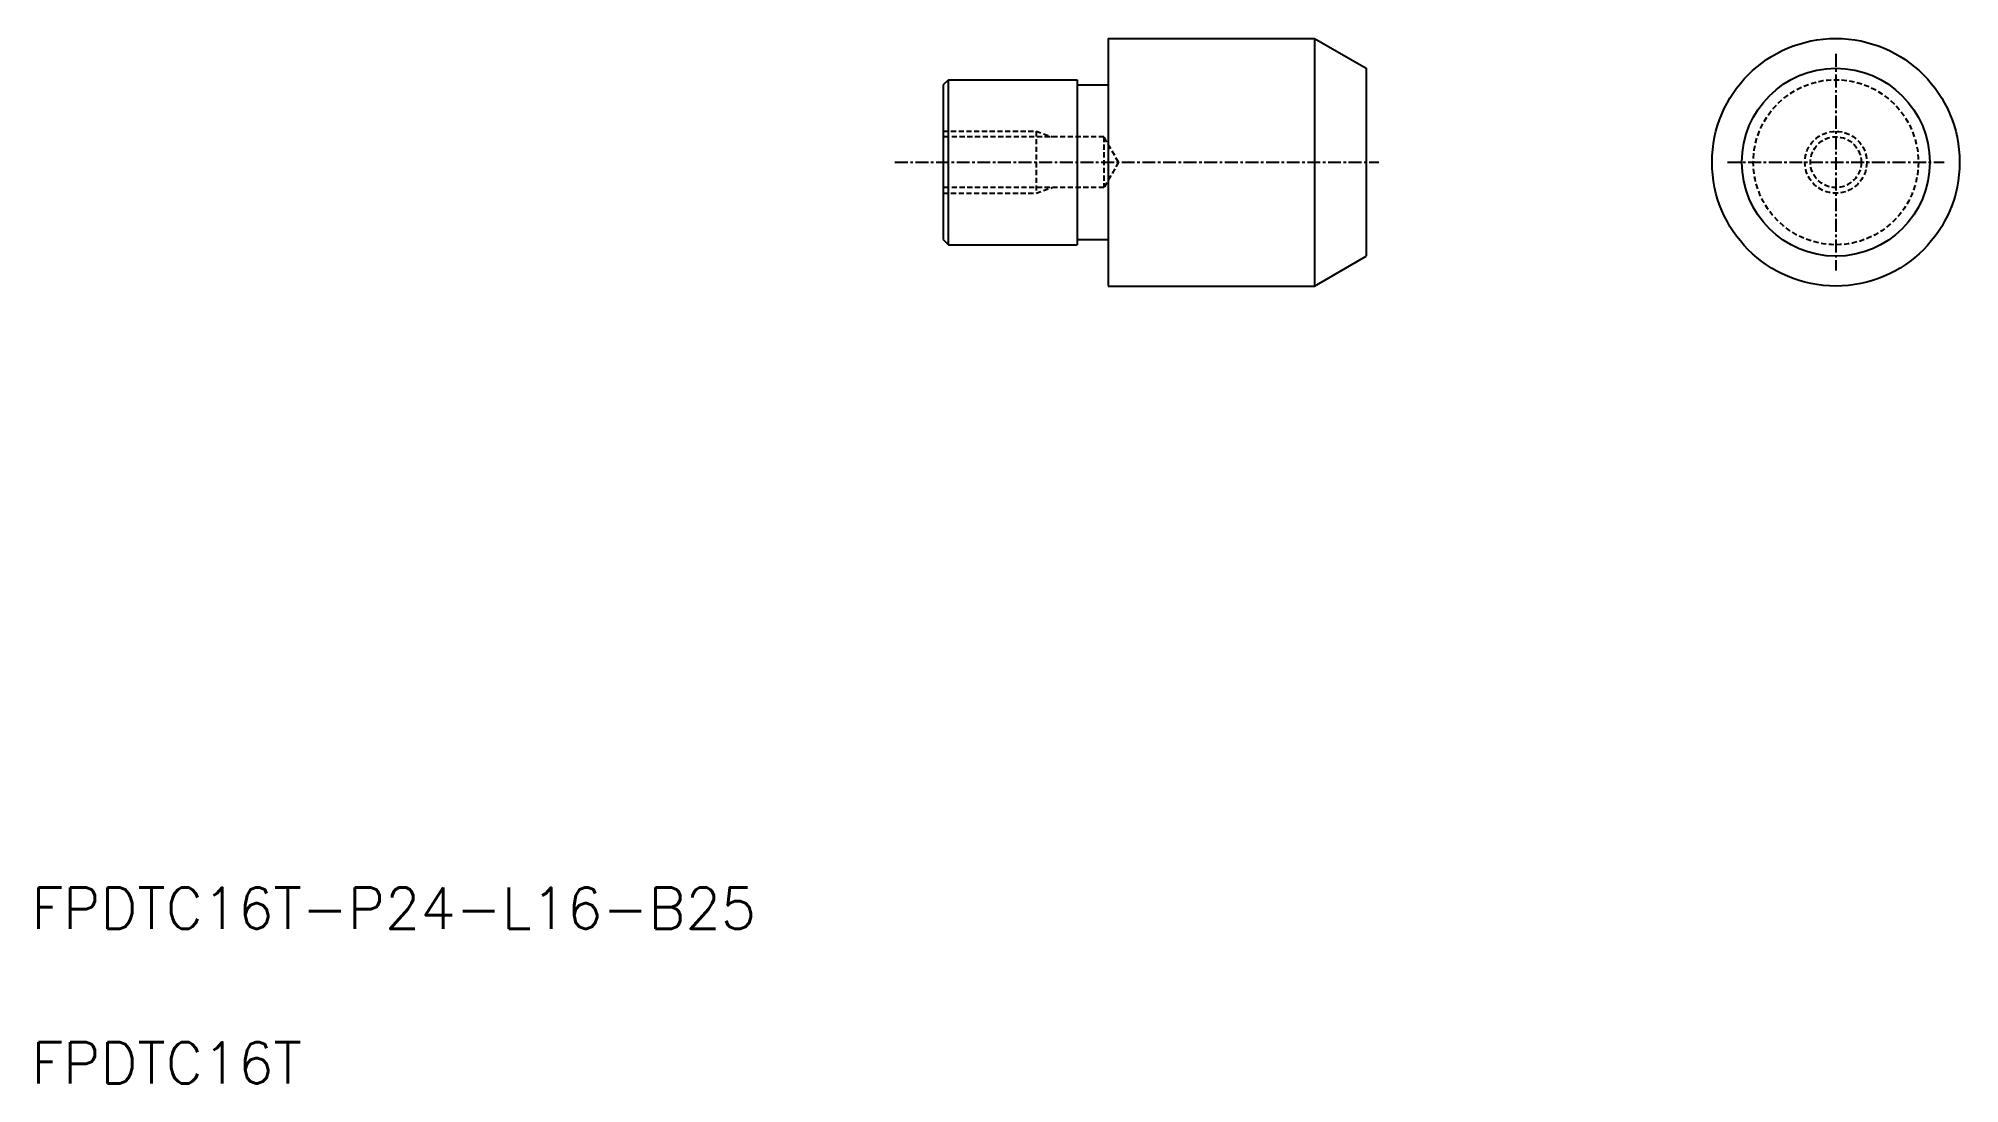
# Model space of a CAD drawing. Extents: x 11 to 197, y 10 to 111.
import ezdxf

# ---------------------------------------------------------------- set-up
doc = ezdxf.new("R2010")
doc.units = 0
doc.linetypes.add('CENTER', pattern=[2, 1.25, -0.25, 0.25, -0.25])
doc.linetypes.add('DASHED', pattern=[0.75, 0.5, -0.25])
doc.layers.get('0').update_dxf_attribs({"linetype": 'CONTINUOUS'})
doc.layers.add('CENTER', color=1, linetype='CENTER')
doc.styles.get("Standard").update_dxf_attribs({"font": 'txt', "height": 3.2, "bigfont": 'BIGFONT'})

msp = doc.modelspace()

# ---------------------------------------------------------------- linework, layer by layer
at = {"color": 7, "linetype": 'CONTINUOUS'}
for p, q in [((114.42, 111.31), (114.42, 87.31)), ((114.42, 111.31), (134.42, 111.31)), ((134.42, 111.31), (134.42, 87.31)), ((134.42, 111.31), (139.42, 108.42)), ((139.42, 108.42), (139.42, 90.2)), ((98.92, 107.31), (98.42, 106.81)), ((98.42, 106.81), (98.42, 91.81)), ((98.92, 107.31), (111.42, 107.31)), ((98.92, 91.31), (98.92, 107.31)), ((111.42, 107.31), (111.42, 91.31)), ((111.42, 106.81), (114.42, 106.81)), ((139.42, 103.87), (139.42, 103.87)), ((139.42, 99.31), (139.42, 99.31)), ((98.42, 91.81), (98.92, 91.31)), ((98.92, 91.31), (111.42, 91.31)), ((111.42, 91.81), (114.42, 91.81)), ((134.42, 87.31), (139.42, 90.2)), ((114.42, 87.31), (134.42, 87.31))]:
    msp.add_line(p, q, dxfattribs=at)
at = {"color": 3, "linetype": 'DASHED'}
for p, q in [((98.42, 102.31), (107.42, 102.31)), ((114, 101.77), (98.42, 101.77)), ((107.42, 102.31), (107.42, 96.31)), ((107.42, 102.31), (108.99, 101.77)), ((115.42, 99.31), (114, 101.77)), ((114, 101.77), (114, 96.85)), ((115.42, 99.31), (114, 96.85)), ((114, 96.85), (98.42, 96.85)), ((98.42, 96.31), (107.42, 96.31)), ((107.42, 96.31), (108.99, 96.85))]:
    msp.add_line(p, q, dxfattribs=at)
at = {"color": 7, "linetype": 'CONTINUOUS'}
for radius in [12, 9.11]:
    msp.add_circle((184.97, 99.31), radius, dxfattribs=at)
at = {"color": 3, "linetype": 'DASHED'}
for radius in [8, 3, 2.46]:
    msp.add_circle((184.97, 99.31), radius, dxfattribs=at)
at = {"layer": 'CENTER', "color": 1, "linetype": 'CENTER'}
for p, q in [((184.97, 109.81), (184.97, 88.81)), ((93.73, 99.31), (140.65, 99.31)), ((174.47, 99.31), (195.47, 99.31))]:
    msp.add_line(p, q, dxfattribs=at)

# ---------------------------------------------------------------- texts
at = {"color": 7, "linetype": 'CONTINUOUS'}
for s, p in [('FPDTC16T-P24-L16-B25', (10, 25)), ('FPDTC16T', (10, 10))]:
    msp.add_text(s, height=4, dxfattribs=at).set_placement(p)

doc.saveas('drawing.dxf')
